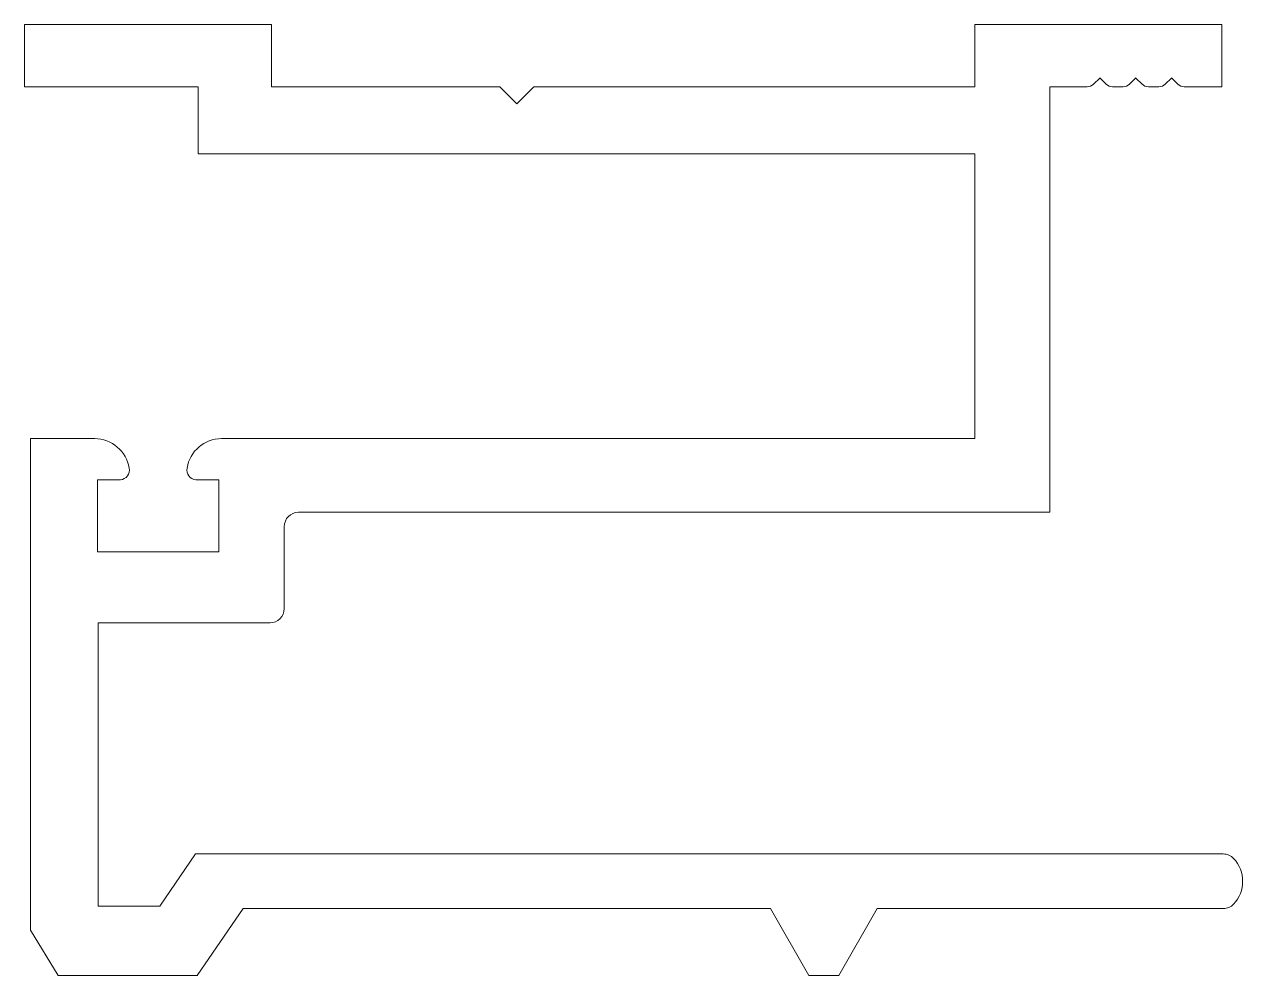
# Model space of a CAD drawing. Header units: inches. Extents: x -14.6 to 19.3, y 0 to 26.5.
import ezdxf

# ---------------------------------------------------------------- set-up
doc = ezdxf.new("R2010")
doc.units = ezdxf.units.IN
doc.header["$MEASUREMENT"] = 0
doc.layers.add('OBJECT', color=40, linetype='Continuous', lineweight=0)

msp = doc.modelspace()

# ---------------------------------------------------------------- linework, layer by layer
at = {"layer": 'OBJECT', "color": 7}
for p, q in [((-7.727, 26.514), (-14.621, 26.514)), ((-14.621, 26.514), (-14.621, 24.774)), ((-7.727, 24.774), (-7.727, 26.514)), ((18.759, 26.514), (11.877, 26.514)), ((11.877, 26.514), (11.877, 24.774)), ((18.759, 24.774), (18.759, 26.514)), ((15.184, 24.847), (15.355, 25.018)), ((15.366, 25.018), (15.538, 24.847)), ((16.184, 24.847), (16.355, 25.018)), ((16.366, 25.018), (16.537, 24.847)), ((17.184, 24.847), (17.355, 25.018)), ((17.366, 25.018), (17.537, 24.847)), ((-14.621, 24.774), (-9.775, 24.774)), ((-9.775, 24.774), (-9.775, 22.903)), ((-1.371, 24.774), (-7.727, 24.774)), ((-0.893, 24.296), (-1.371, 24.774)), ((-0.415, 24.774), (-0.893, 24.296)), ((11.877, 24.774), (-0.415, 24.774)), ((13.962, 12.911), (13.962, 24.774)), ((13.962, 24.774), (15.007, 24.774)), ((15.007, 24.774), (15.007, 24.774)), ((15.714, 24.774), (16.007, 24.774)), ((16.714, 24.774), (17.007, 24.774)), ((17.007, 24.774), (16.714, 24.774)), ((16.714, 24.774), (17.007, 24.774)), ((17.007, 24.774), (16.714, 24.774)), ((16.714, 24.774), (17.007, 24.774)), ((17.714, 24.774), (17.714, 24.774)), ((17.714, 24.774), (18.759, 24.774)), ((-9.775, 22.903), (11.877, 22.903)), ((11.877, 22.903), (11.877, 14.966)), ((-12.661, 14.966), (-14.453, 14.966)), ((-14.453, 14.966), (-14.453, 1.263)), ((11.877, 14.966), (-9.124, 14.966)), ((-12.584, 11.812), (-12.584, 13.82)), ((-12.584, 13.82), (-11.946, 13.82)), ((-9.839, 13.82), (-9.201, 13.82)), ((-9.201, 13.82), (-9.201, 11.812)), ((-6.98, 12.911), (13.962, 12.911)), ((-7.377, 10.227), (-7.377, 12.514)), ((-9.201, 11.812), (-12.584, 11.812)), ((-12.565, 1.935), (-12.565, 9.83)), ((-12.565, 9.83), (-7.773, 9.83)), ((-9.846, 3.386), (-10.842, 1.935)), ((18.799, 3.386), (-9.846, 3.386)), ((-10.842, 1.935), (-12.565, 1.935)), ((-9.803, -0.006), (-8.52, 1.863)), ((-8.52, 1.863), (6.176, 1.863)), ((6.176, 1.863), (7.244, -0.006)), ((8.083, -0.006), (9.151, 1.863)), ((9.151, 1.863), (18.799, 1.863)), ((-14.453, 1.263), (-13.676, -0.006)), ((-13.676, -0.006), (-9.803, -0.006)), ((7.244, -0.006), (8.083, -0.006)), ((8.083, -0.006), (7.244, -0.006))]:
    msp.add_line(p, q, dxfattribs=at)
for centre, radius, start, end in [((15.007, 25.024), 0.25, 270, 315), ((15.361, 25.013), 0.008, 45, 135), ((15.714, 25.024), 0.25, 225, 270), ((16.007, 25.024), 0.25, 270, 315), ((16.361, 25.013), 0.008, 45, 135), ((16.714, 25.024), 0.25, 225, 270), ((17.007, 25.024), 0.25, 270, 315), ((17.361, 25.013), 0.008, 45, 135), ((17.714, 25.024), 0.25, 225, 270), ((-12.662, 13.991), 0.974, 9.0335, 89.9912), ((-9.123, 13.991), 0.974, 90.0088, 170.9665), ((-11.958, 14.085), 0.265, 272.691, 12.8679), ((-9.827, 14.085), 0.265, 167.1321, 267.309), ((-6.98, 12.514), 0.397, 90, 180), ((-7.773, 10.227), 0.397, 270, 0), ((18.799, 2.989), 0.397, 43.1398, 90), ((18.41, 2.624), 0.93, 316.8602, 43.1398), ((18.799, 2.26), 0.397, 270, 316.8602)]:
    msp.add_arc(centre, radius, start, end, dxfattribs=at)

doc.saveas('drawing.dxf')
